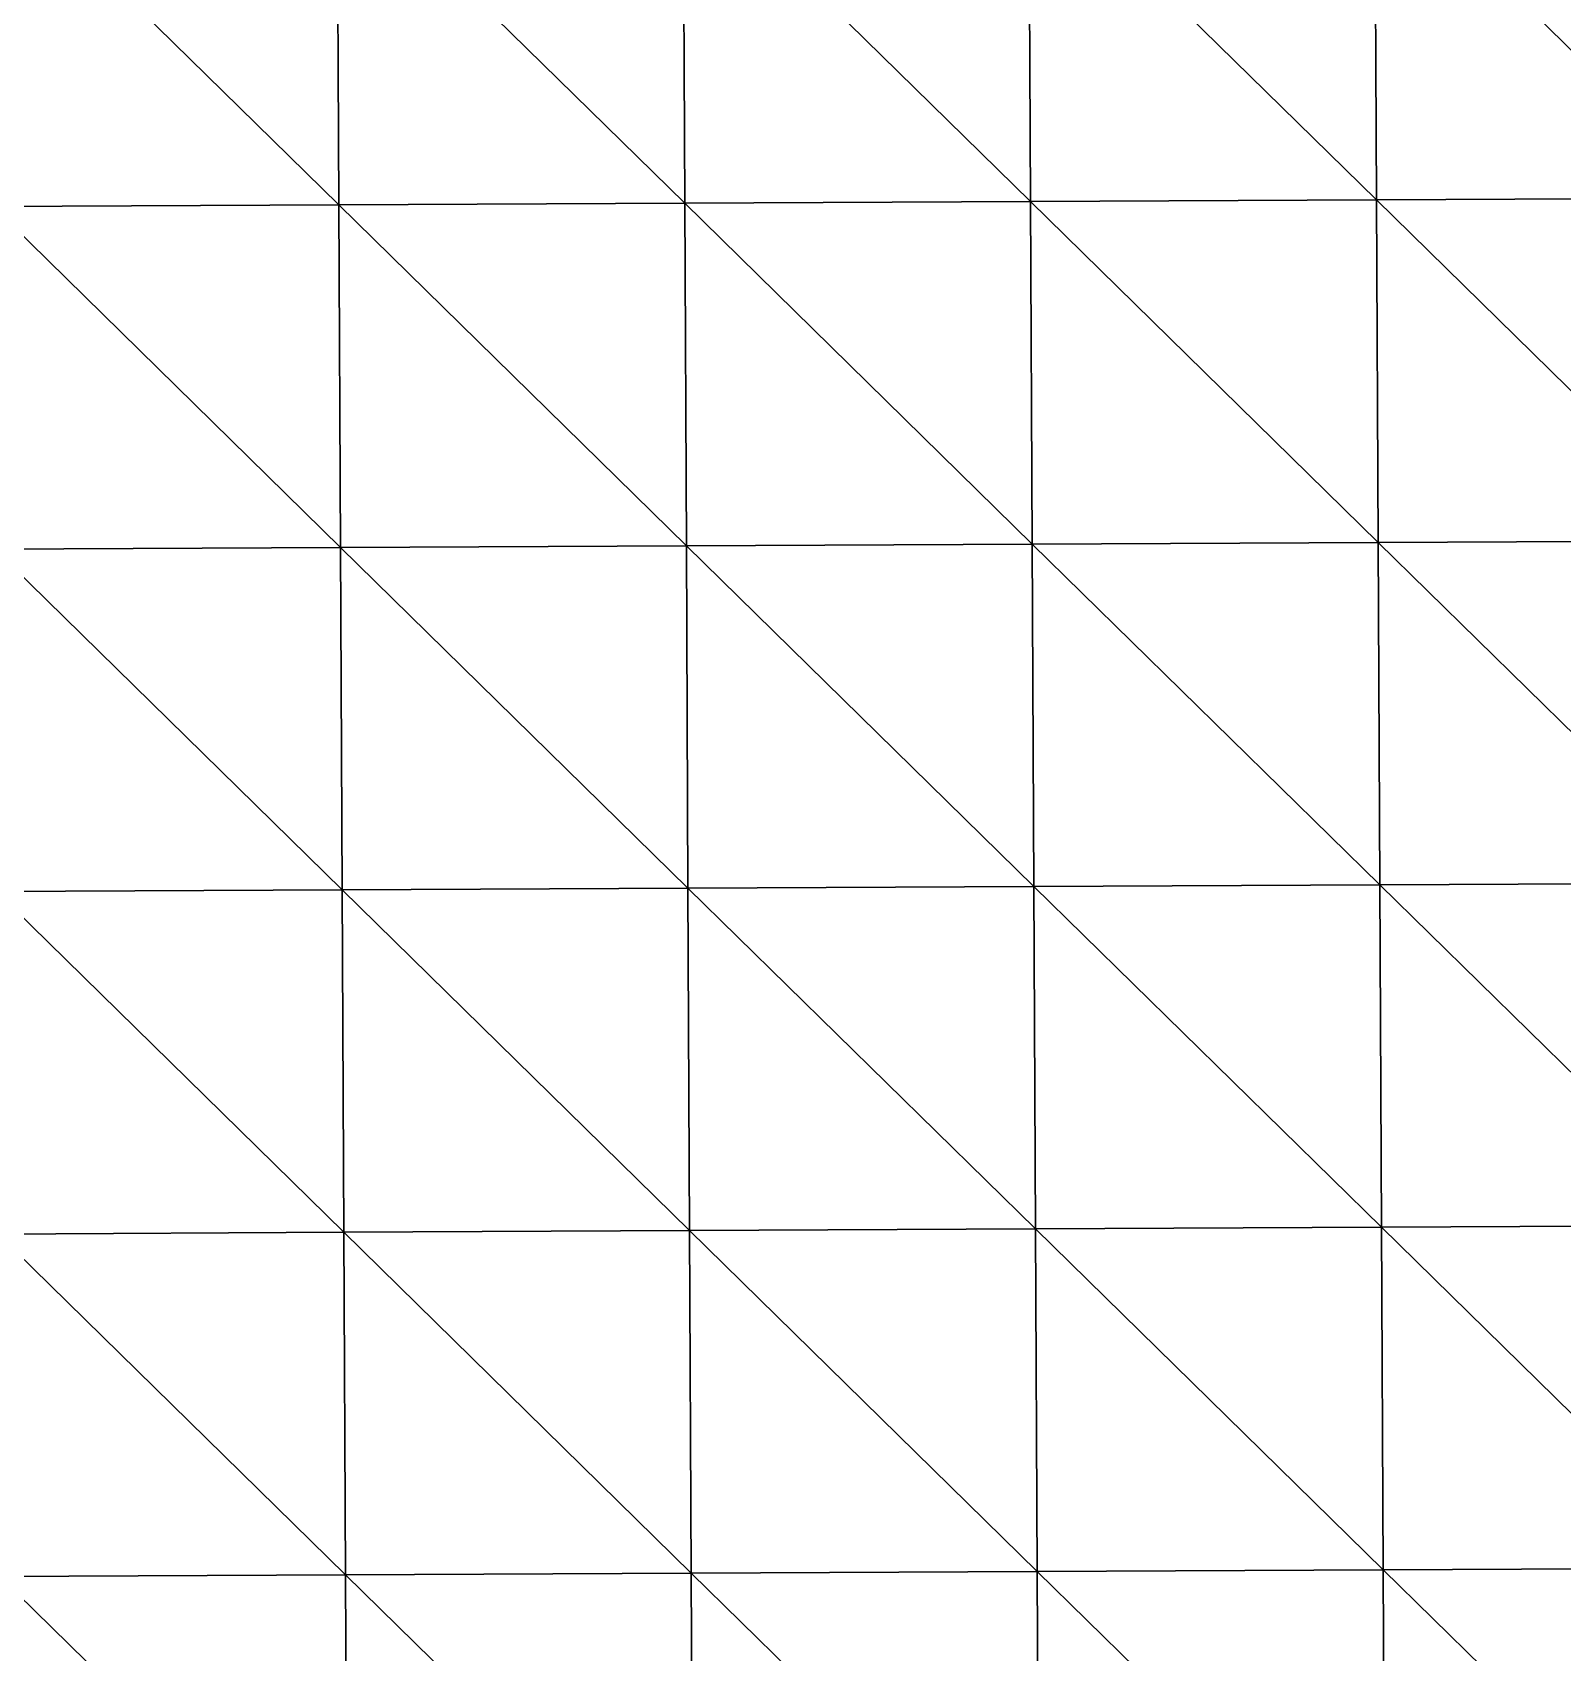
# Model space of a CAD drawing. Extents: x -372 to 678, y -263 to 741.
# Drawn here: x 388.8 to 444.4, y 438 to 496.9 of the extents above; entities that cross this region are included whole.
import ezdxf

# ---------------------------------------------------------------- set-up
doc = ezdxf.new("R2010")
doc.units = 0
doc.header["$LTSCALE"] = 0.0254
doc.layers.get('0').update_dxf_attribs({"linetype": 'CONTINUOUS'})
doc.layers.add('LOCATION_SNAPSHOT', color=144, linetype='CONTINUOUS')
doc.layers.add('LOCATION_TERRAIN', color=36, linetype='CONTINUOUS')

# ---------------------------------------------------------------- blocks, each defined once
blk = doc.blocks.new('LOCATION_SNAPSHOT_1')
at = {"color": 8}
mesh = blk.add_polyface(dxfattribs=at)
corners = [(-63.49, 214.773), (675.116, 740.668), (-66.007, 737.092), (677.638, 218.347)]
mesh.append_faces([[corners[k] for k in face] for face in [(0, 1, 2), (1, 0, 3)]], dxfattribs={"vtx0": -1, "color": 8})
blk = doc.blocks.new('LOCATION_TERRAIN_1')
at = {"color": 8}
mesh = blk.add_polyface(dxfattribs=at)
corners = [(399.965, 490.61, 10.395), (399.905, 503.046, 10.453), (387.343, 502.985, 9.726)]
mesh.append_faces([[corners[k] for k in face] for face in [(0, 1, 2)]], dxfattribs={"color": 8})
mesh = blk.add_polyface(dxfattribs=at)
corners = [(412.526, 490.67, 11.07), (412.466, 503.106, 11.237), (399.905, 503.046, 10.453)]
mesh.append_faces([[corners[k] for k in face] for face in [(0, 1, 2)]], dxfattribs={"color": 8})
mesh = blk.add_polyface(dxfattribs=at)
corners = [(412.526, 490.67, 11.07), (399.905, 503.046, 10.453), (399.965, 490.61, 10.395)]
mesh.append_faces([[corners[k] for k in face] for face in [(0, 1, 2)]], dxfattribs={"color": 8})
mesh = blk.add_polyface(dxfattribs=at)
corners = [(425.088, 490.731, 11.746), (425.028, 503.167, 12.021), (412.466, 503.106, 11.237)]
mesh.append_faces([[corners[k] for k in face] for face in [(0, 1, 2)]], dxfattribs={"color": 8})
mesh = blk.add_polyface(dxfattribs=at)
corners = [(425.088, 490.731, 11.746), (412.466, 503.106, 11.237), (412.526, 490.67, 11.07)]
mesh.append_faces([[corners[k] for k in face] for face in [(0, 1, 2)]], dxfattribs={"color": 8})
mesh = blk.add_polyface(dxfattribs=at)
corners = [(437.649, 490.791, 12.581), (437.589, 503.228, 12.91), (425.028, 503.167, 12.021)]
mesh.append_faces([[corners[k] for k in face] for face in [(0, 1, 2)]], dxfattribs={"color": 8})
mesh = blk.add_polyface(dxfattribs=at)
corners = [(437.649, 490.791, 12.581), (425.028, 503.167, 12.021), (425.088, 490.731, 11.746)]
mesh.append_faces([[corners[k] for k in face] for face in [(0, 1, 2)]], dxfattribs={"color": 8})
mesh = blk.add_polyface(dxfattribs=at)
corners = [(450.211, 490.852, 13.571), (450.151, 503.288, 13.9), (437.589, 503.228, 12.91)]
mesh.append_faces([[corners[k] for k in face] for face in [(0, 1, 2)]], dxfattribs={"color": 8})
mesh = blk.add_polyface(dxfattribs=at)
corners = [(450.211, 490.852, 13.571), (437.589, 503.228, 12.91), (437.649, 490.791, 12.581)]
mesh.append_faces([[corners[k] for k in face] for face in [(0, 1, 2)]], dxfattribs={"color": 8})
mesh = blk.add_polyface(dxfattribs=at)
corners = [(399.965, 490.61, 10.395), (387.343, 502.985, 9.726), (387.403, 490.549, 9.726)]
mesh.append_faces([[corners[k] for k in face] for face in [(0, 1, 2)]], dxfattribs={"color": 8})
mesh = blk.add_polyface(dxfattribs=at)
corners = [(425.148, 478.295, 11.47), (425.088, 490.731, 11.746), (412.526, 490.67, 11.07)]
mesh.append_faces([[corners[k] for k in face] for face in [(0, 1, 2)]], dxfattribs={"color": 8})
mesh = blk.add_polyface(dxfattribs=at)
corners = [(437.709, 478.355, 12.158), (437.649, 490.791, 12.581), (425.088, 490.731, 11.746)]
mesh.append_faces([[corners[k] for k in face] for face in [(0, 1, 2)]], dxfattribs={"color": 8})
mesh = blk.add_polyface(dxfattribs=at)
corners = [(437.709, 478.355, 12.158), (425.088, 490.731, 11.746), (425.148, 478.295, 11.47)]
mesh.append_faces([[corners[k] for k in face] for face in [(0, 1, 2)]], dxfattribs={"color": 8})
mesh = blk.add_polyface(dxfattribs=at)
corners = [(450.271, 478.416, 12.962), (450.211, 490.852, 13.571), (437.649, 490.791, 12.581)]
mesh.append_faces([[corners[k] for k in face] for face in [(0, 1, 2)]], dxfattribs={"color": 8})
mesh = blk.add_polyface(dxfattribs=at)
corners = [(450.271, 478.416, 12.962), (437.649, 490.791, 12.581), (437.709, 478.355, 12.158)]
mesh.append_faces([[corners[k] for k in face] for face in [(0, 1, 2)]], dxfattribs={"color": 8})
mesh = blk.add_polyface(dxfattribs=at)
corners = [(400.025, 478.173, 10.336), (399.965, 490.61, 10.395), (387.403, 490.549, 9.726)]
mesh.append_faces([[corners[k] for k in face] for face in [(0, 1, 2)]], dxfattribs={"color": 8})
mesh = blk.add_polyface(dxfattribs=at)
corners = [(400.025, 478.173, 10.336), (387.403, 490.549, 9.726), (387.463, 478.113, 9.726)]
mesh.append_faces([[corners[k] for k in face] for face in [(0, 1, 2)]], dxfattribs={"color": 8})
mesh = blk.add_polyface(dxfattribs=at)
corners = [(412.586, 478.234, 10.903), (412.526, 490.67, 11.07), (399.965, 490.61, 10.395)]
mesh.append_faces([[corners[k] for k in face] for face in [(0, 1, 2)]], dxfattribs={"color": 8})
mesh = blk.add_polyface(dxfattribs=at)
corners = [(412.586, 478.234, 10.903), (399.965, 490.61, 10.395), (400.025, 478.173, 10.336)]
mesh.append_faces([[corners[k] for k in face] for face in [(0, 1, 2)]], dxfattribs={"color": 8})
mesh = blk.add_polyface(dxfattribs=at)
corners = [(425.148, 478.295, 11.47), (412.526, 490.67, 11.07), (412.586, 478.234, 10.903)]
mesh.append_faces([[corners[k] for k in face] for face in [(0, 1, 2)]], dxfattribs={"color": 8})
mesh = blk.add_polyface(dxfattribs=at)
corners = [(437.769, 465.919, 11.719), (437.709, 478.355, 12.158), (425.148, 478.295, 11.47)]
mesh.append_faces([[corners[k] for k in face] for face in [(0, 1, 2)]], dxfattribs={"color": 8})
mesh = blk.add_polyface(dxfattribs=at)
corners = [(450.331, 465.98, 12.306), (450.271, 478.416, 12.962), (437.709, 478.355, 12.158)]
mesh.append_faces([[corners[k] for k in face] for face in [(0, 1, 2)]], dxfattribs={"color": 8})
mesh = blk.add_polyface(dxfattribs=at)
corners = [(450.331, 465.98, 12.306), (437.709, 478.355, 12.158), (437.769, 465.919, 11.719)]
mesh.append_faces([[corners[k] for k in face] for face in [(0, 1, 2)]], dxfattribs={"color": 8})
mesh = blk.add_polyface(dxfattribs=at)
corners = [(400.085, 465.737, 10.278), (400.025, 478.173, 10.336), (387.463, 478.113, 9.726)]
mesh.append_faces([[corners[k] for k in face] for face in [(0, 1, 2)]], dxfattribs={"color": 8})
mesh = blk.add_polyface(dxfattribs=at)
corners = [(400.085, 465.737, 10.278), (387.463, 478.113, 9.726), (387.523, 465.677, 9.726)]
mesh.append_faces([[corners[k] for k in face] for face in [(0, 1, 2)]], dxfattribs={"color": 8})
mesh = blk.add_polyface(dxfattribs=at)
corners = [(412.646, 465.798, 10.736), (412.586, 478.234, 10.903), (400.025, 478.173, 10.336)]
mesh.append_faces([[corners[k] for k in face] for face in [(0, 1, 2)]], dxfattribs={"color": 8})
mesh = blk.add_polyface(dxfattribs=at)
corners = [(412.646, 465.798, 10.736), (400.025, 478.173, 10.336), (400.085, 465.737, 10.278)]
mesh.append_faces([[corners[k] for k in face] for face in [(0, 1, 2)]], dxfattribs={"color": 8})
mesh = blk.add_polyface(dxfattribs=at)
corners = [(425.208, 465.858, 11.195), (425.148, 478.295, 11.47), (412.586, 478.234, 10.903)]
mesh.append_faces([[corners[k] for k in face] for face in [(0, 1, 2)]], dxfattribs={"color": 8})
mesh = blk.add_polyface(dxfattribs=at)
corners = [(425.208, 465.858, 11.195), (412.586, 478.234, 10.903), (412.646, 465.798, 10.736)]
mesh.append_faces([[corners[k] for k in face] for face in [(0, 1, 2)]], dxfattribs={"color": 8})
mesh = blk.add_polyface(dxfattribs=at)
corners = [(437.769, 465.919, 11.719), (425.148, 478.295, 11.47), (425.208, 465.858, 11.195)]
mesh.append_faces([[corners[k] for k in face] for face in [(0, 1, 2)]], dxfattribs={"color": 8})
mesh = blk.add_polyface(dxfattribs=at)
corners = [(450.391, 453.543, 11.649), (450.331, 465.98, 12.306), (437.769, 465.919, 11.719)]
mesh.append_faces([[corners[k] for k in face] for face in [(0, 1, 2)]], dxfattribs={"color": 8})
mesh = blk.add_polyface(dxfattribs=at)
corners = [(400.145, 453.301, 10.219), (400.085, 465.737, 10.278), (387.523, 465.677, 9.726)]
mesh.append_faces([[corners[k] for k in face] for face in [(0, 1, 2)]], dxfattribs={"color": 8})
mesh = blk.add_polyface(dxfattribs=at)
corners = [(400.145, 453.301, 10.219), (387.523, 465.677, 9.726), (387.583, 453.24, 9.726)]
mesh.append_faces([[corners[k] for k in face] for face in [(0, 1, 2)]], dxfattribs={"color": 8})
mesh = blk.add_polyface(dxfattribs=at)
corners = [(412.706, 453.362, 10.569), (412.646, 465.798, 10.736), (400.085, 465.737, 10.278)]
mesh.append_faces([[corners[k] for k in face] for face in [(0, 1, 2)]], dxfattribs={"color": 8})
mesh = blk.add_polyface(dxfattribs=at)
corners = [(412.706, 453.362, 10.569), (400.085, 465.737, 10.278), (400.145, 453.301, 10.219)]
mesh.append_faces([[corners[k] for k in face] for face in [(0, 1, 2)]], dxfattribs={"color": 8})
mesh = blk.add_polyface(dxfattribs=at)
corners = [(425.268, 453.422, 10.919), (425.208, 465.858, 11.195), (412.646, 465.798, 10.736)]
mesh.append_faces([[corners[k] for k in face] for face in [(0, 1, 2)]], dxfattribs={"color": 8})
mesh = blk.add_polyface(dxfattribs=at)
corners = [(425.268, 453.422, 10.919), (412.646, 465.798, 10.736), (412.706, 453.362, 10.569)]
mesh.append_faces([[corners[k] for k in face] for face in [(0, 1, 2)]], dxfattribs={"color": 8})
mesh = blk.add_polyface(dxfattribs=at)
corners = [(437.829, 453.483, 11.279), (437.769, 465.919, 11.719), (425.208, 465.858, 11.195)]
mesh.append_faces([[corners[k] for k in face] for face in [(0, 1, 2)]], dxfattribs={"color": 8})
mesh = blk.add_polyface(dxfattribs=at)
corners = [(437.829, 453.483, 11.279), (425.208, 465.858, 11.195), (425.268, 453.422, 10.919)]
mesh.append_faces([[corners[k] for k in face] for face in [(0, 1, 2)]], dxfattribs={"color": 8})
mesh = blk.add_polyface(dxfattribs=at)
corners = [(450.391, 453.543, 11.649), (437.769, 465.919, 11.719), (437.829, 453.483, 11.279)]
mesh.append_faces([[corners[k] for k in face] for face in [(0, 1, 2)]], dxfattribs={"color": 8})
mesh = blk.add_polyface(dxfattribs=at)
corners = [(400.205, 440.865, 10.744), (400.145, 453.301, 10.219), (387.583, 453.24, 9.726)]
mesh.append_faces([[corners[k] for k in face] for face in [(0, 1, 2)]], dxfattribs={"color": 8})
mesh = blk.add_polyface(dxfattribs=at)
corners = [(400.205, 440.865, 10.744), (387.583, 453.24, 9.726), (387.643, 440.804, 10.222)]
mesh.append_faces([[corners[k] for k in face] for face in [(0, 1, 2)]], dxfattribs={"color": 8})
mesh = blk.add_polyface(dxfattribs=at)
corners = [(412.766, 440.925, 11.074), (412.706, 453.362, 10.569), (400.145, 453.301, 10.219)]
mesh.append_faces([[corners[k] for k in face] for face in [(0, 1, 2)]], dxfattribs={"color": 8})
mesh = blk.add_polyface(dxfattribs=at)
corners = [(412.766, 440.925, 11.074), (400.145, 453.301, 10.219), (400.205, 440.865, 10.744)]
mesh.append_faces([[corners[k] for k in face] for face in [(0, 1, 2)]], dxfattribs={"color": 8})
mesh = blk.add_polyface(dxfattribs=at)
corners = [(425.328, 440.986, 11.404), (425.268, 453.422, 10.919), (412.706, 453.362, 10.569)]
mesh.append_faces([[corners[k] for k in face] for face in [(0, 1, 2)]], dxfattribs={"color": 8})
mesh = blk.add_polyface(dxfattribs=at)
corners = [(425.328, 440.986, 11.404), (412.706, 453.362, 10.569), (412.766, 440.925, 11.074)]
mesh.append_faces([[corners[k] for k in face] for face in [(0, 1, 2)]], dxfattribs={"color": 8})
mesh = blk.add_polyface(dxfattribs=at)
corners = [(437.889, 441.047, 11.599), (437.829, 453.483, 11.279), (425.268, 453.422, 10.919)]
mesh.append_faces([[corners[k] for k in face] for face in [(0, 1, 2)]], dxfattribs={"color": 8})
mesh = blk.add_polyface(dxfattribs=at)
corners = [(437.889, 441.047, 11.599), (425.268, 453.422, 10.919), (425.328, 440.986, 11.404)]
mesh.append_faces([[corners[k] for k in face] for face in [(0, 1, 2)]], dxfattribs={"color": 8})
mesh = blk.add_polyface(dxfattribs=at)
corners = [(450.451, 441.107, 11.664), (450.391, 453.543, 11.649), (437.829, 453.483, 11.279)]
mesh.append_faces([[corners[k] for k in face] for face in [(0, 1, 2)]], dxfattribs={"color": 8})
mesh = blk.add_polyface(dxfattribs=at)
corners = [(450.451, 441.107, 11.664), (437.829, 453.483, 11.279), (437.889, 441.047, 11.599)]
mesh.append_faces([[corners[k] for k in face] for face in [(0, 1, 2)]], dxfattribs={"color": 8})
mesh = blk.add_polyface(dxfattribs=at)
corners = [(400.265, 428.429, 11.402), (400.205, 440.865, 10.744), (387.643, 440.804, 10.222)]
mesh.append_faces([[corners[k] for k in face] for face in [(0, 1, 2)]], dxfattribs={"color": 8})
mesh = blk.add_polyface(dxfattribs=at)
corners = [(400.265, 428.429, 11.402), (387.643, 440.804, 10.222), (387.703, 428.368, 10.829)]
mesh.append_faces([[corners[k] for k in face] for face in [(0, 1, 2)]], dxfattribs={"color": 8})
mesh = blk.add_polyface(dxfattribs=at)
corners = [(412.826, 428.489, 11.732), (412.766, 440.925, 11.074), (400.205, 440.865, 10.744)]
mesh.append_faces([[corners[k] for k in face] for face in [(0, 1, 2)]], dxfattribs={"color": 8})
mesh = blk.add_polyface(dxfattribs=at)
corners = [(412.826, 428.489, 11.732), (400.205, 440.865, 10.744), (400.265, 428.429, 11.402)]
mesh.append_faces([[corners[k] for k in face] for face in [(0, 1, 2)]], dxfattribs={"color": 8})
mesh = blk.add_polyface(dxfattribs=at)
corners = [(425.388, 428.55, 12.062), (425.328, 440.986, 11.404), (412.766, 440.925, 11.074)]
mesh.append_faces([[corners[k] for k in face] for face in [(0, 1, 2)]], dxfattribs={"color": 8})
mesh = blk.add_polyface(dxfattribs=at)
corners = [(425.388, 428.55, 12.062), (412.766, 440.925, 11.074), (412.826, 428.489, 11.732)]
mesh.append_faces([[corners[k] for k in face] for face in [(0, 1, 2)]], dxfattribs={"color": 8})
mesh = blk.add_polyface(dxfattribs=at)
corners = [(437.949, 428.61, 12.091), (437.889, 441.047, 11.599), (425.328, 440.986, 11.404)]
mesh.append_faces([[corners[k] for k in face] for face in [(0, 1, 2)]], dxfattribs={"color": 8})
mesh = blk.add_polyface(dxfattribs=at)
corners = [(437.949, 428.61, 12.091), (425.328, 440.986, 11.404), (425.388, 428.55, 12.062)]
mesh.append_faces([[corners[k] for k in face] for face in [(0, 1, 2)]], dxfattribs={"color": 8})
mesh = blk.add_polyface(dxfattribs=at)
corners = [(450.511, 428.671, 11.83), (450.451, 441.107, 11.664), (437.889, 441.047, 11.599)]
mesh.append_faces([[corners[k] for k in face] for face in [(0, 1, 2)]], dxfattribs={"color": 8})
mesh = blk.add_polyface(dxfattribs=at)
corners = [(450.511, 428.671, 11.83), (437.889, 441.047, 11.599), (437.949, 428.61, 12.091)]
mesh.append_faces([[corners[k] for k in face] for face in [(0, 1, 2)]], dxfattribs={"color": 8})

msp = doc.modelspace()

# ---------------------------------------------------------------- block references
at = {"layer": 'LOCATION_SNAPSHOT', "color": 0}
msp.add_blockref('LOCATION_SNAPSHOT_1', (0, 0), dxfattribs=at)
at = {"layer": 'LOCATION_TERRAIN', "color": 0}
msp.add_blockref('LOCATION_TERRAIN_1', (0, 0), dxfattribs=at)

doc.saveas('drawing.dxf')
